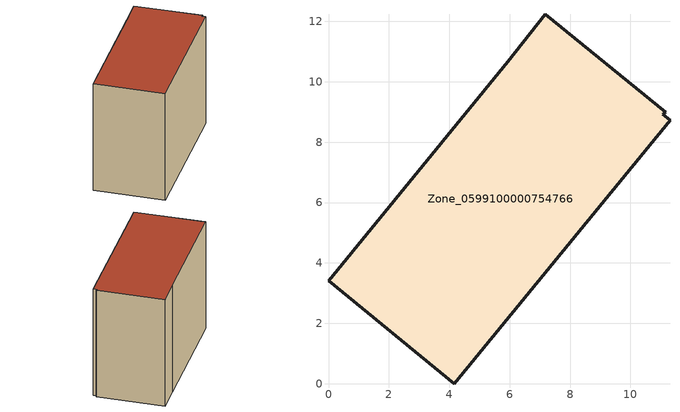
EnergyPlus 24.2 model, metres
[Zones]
Zone_0599100000754766
 floor ground (C_G): 11.17,8.99 11.06,8.92 11.31,8.72 4.17,0 0,3.42 5.93,10.66 7.17,12.23 z0
 wall outside (C_F): 11.17,8.99 7.17,12.23 5.93,10.66 0,3.42 4.17,0 11.31,8.72 11.06,8.92 11.17,8.99 z0:8.93
 roof outside (C_R): 11.06,8.92 11.17,8.99 7.17,12.23 5.93,10.66 0,3.42 4.17,0 11.31,8.72 z8.93
[BUILDING]
Pand.0599100000754766: North Axis=0; Terrain=City; Loads Convergence Tolerance Value=0.04; Temperature Convergence Tolerance Value=0.4; Solar Distribution=FullExterior; Maximum Number of Warmup Days=25; Minimum Number of Warmup Days=1
[Site:Location]
Rotterdam.The.Hague.AP_ZH_NLD Design_Conditions: Latitude=51.96; Longitude=4.45; Time Zone=1; Elevation=-4.5
[SITE:GROUNDTEMPERATURE:BUILDINGSURFACE]
18, 18, 18, 18, 18, 18, 18, 18, 18, 18, 18, 18
[MATERIAL] Thermal Absorptance=0.9; Solar Absorptance=0.7; Visible Absorptance=0.7
Name | Roughness | Thickness | Conductivity | Density | Specific Heat
G.TI.2006-2014 | MediumSmooth | 0.15 | 0.06 | 540 | 1210
F.TI.2006-2014 | Rough | 0.3 | 0.12 | 1920 | 840
R.TI.2006-2014 | MediumRough | 0.2 | 0.08 | 1500 | 1000
[CONSTRUCTION]
C_G: G.TI.2006-2014
C_F: F.TI.2006-2014
C_R: R.TI.2006-2014
[ZONE]
Zone_0599100000754766: Type=1; Multiplier=1; Ceiling Height=Autocalculate; Volume=Autocalculate; Floor Area=autocalculate; Part of Total Floor Area=Yes
[ZONEINFILTRATION:DESIGNFLOWRATE]
Infil_Zone_0599100000754766: Zone or ZoneList or Space or SpaceList=Zone_0599100000754766; Schedule=AlwaysOn; Design Flow Rate Calculation Method=Flow/Area; Flow Rate per Floor Area=0.0015; Constant Term Coefficient=1; Temperature Term Coefficient=0; Velocity Term Coefficient=0; Velocity Squared Term Coefficient=0
[HVACTEMPLATE:ZONE:IDEALLOADSAIRSYSTEM]
Zone_0599100000754766: Maximum Heating Supply Air Temperature=50; Minimum Cooling Supply Air Temperature=13; Maximum Heating Supply Air Humidity Ratio=0.0156; Minimum Cooling Supply Air Humidity Ratio=0.0077; Heating Limit=NoLimit; Cooling Limit=NoLimit; Dehumidification Control Type=ConstantSensibleHeatRatio; Cooling Sensible Heat Ratio=0.7; Dehumidification Setpoint=60; Humidification Control Type=None; Humidification Setpoint=30; Outdoor Air Method=None; Outdoor Air Flow Rate per Person=0.00944; Outdoor Air Flow Rate per Zone Floor Area=0; Outdoor Air Flow Rate per Zone=0; Demand Controlled Ventilation Type=None; Outdoor Air Economizer Type=NoEconomizer; Heat Recovery Type=None; Sensible Heat Recovery Effectiveness=0.7; Latent Heat Recovery Effectiveness=0.65
[ZONECONTROL:THERMOSTAT]
ThermostatControl_Zone_0599100000754766: Zone or ZoneList=Zone_0599100000754766; Control Type Schedule=DualSetpointControlType; Control 1=Thermostat_Zone_0599100000754766; Temperature Difference Between Cutout And Setpoint=0
[THERMOSTATSETPOINT:DUALSETPOINT]
Thermostat_Zone_0599100000754766: Heating Setpoint Temperature Schedule=HeatingSetpoint_Zone_0599100000754766; Cooling Setpoint Temperature Schedule=CoolingSetpoint_Zone_0599100000754766
[SCHEDULE:COMPACT]
HeatingSetpoint_Zone_0599100000754766: Through: 12/31, For: AllDays, Until: 24:00, 21
CoolingSetpoint_Zone_0599100000754766: Through: 12/31, For: AllDays, Until: 24:00, 24
DualSetpointControlType: Through: 12/31, For: AllDays, Until: 24:00, 4
AlwaysOn: Through: 12/31, For: AllDays, Until: 24:00, 1
